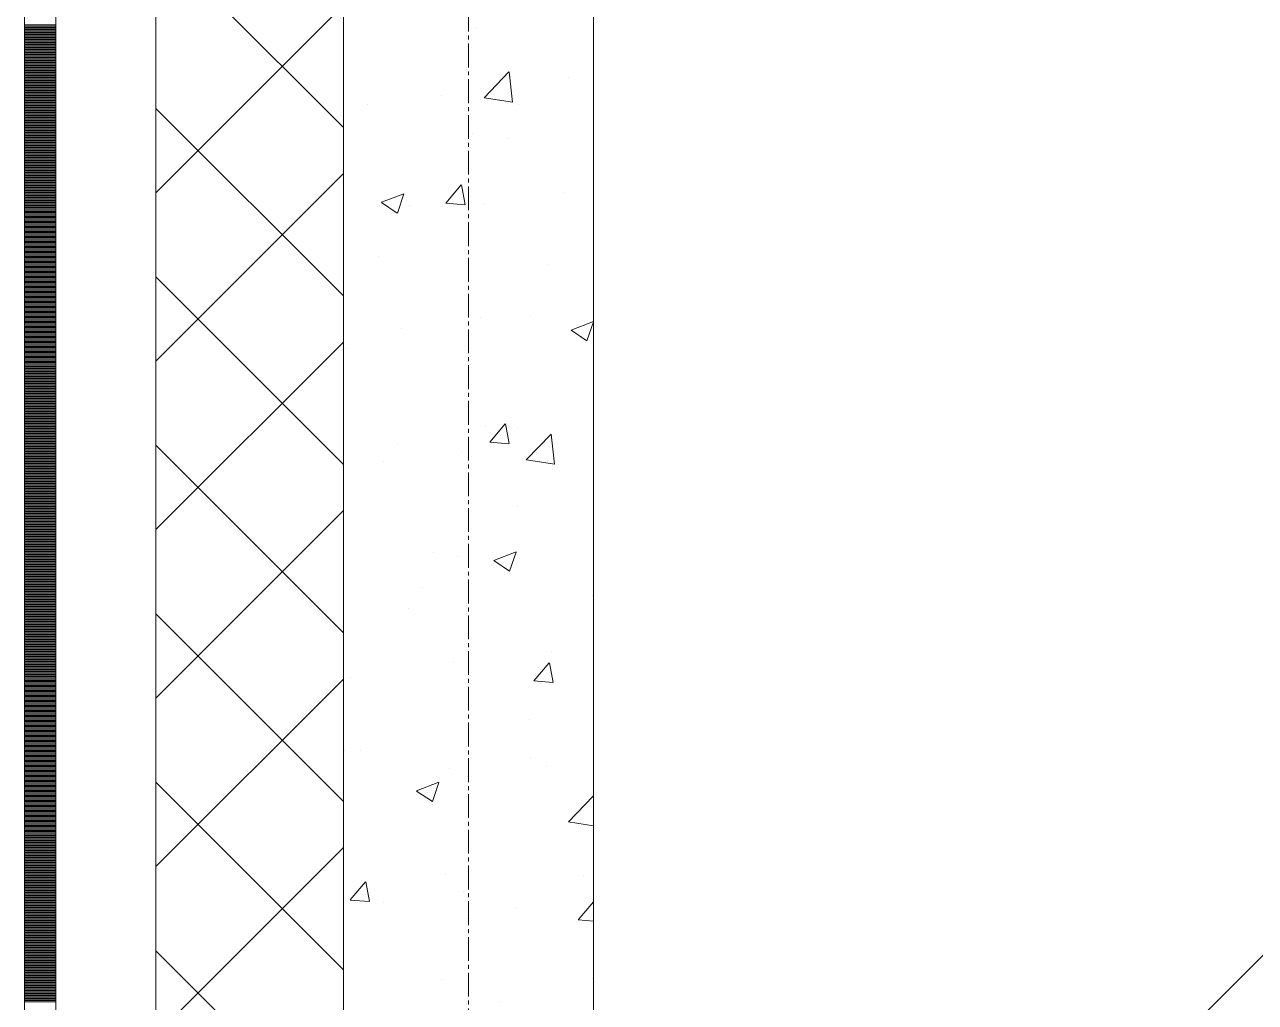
# Model space of a CAD drawing. Header units: millimetres. Extents: x 538266 to 1167394, y 114608 to 637157.
# Drawn here: x 828883 to 829867, y 165745 to 166527 of the extents above; entities that cross this region are included whole.
import ezdxf
from ezdxf.enums import TextEntityAlignment as Align

# ---------------------------------------------------------------- set-up
doc = ezdxf.new("R2010")
doc.units = ezdxf.units.MM
doc.linetypes.add('CENTER2', pattern=[28.575, 19.05, -3.175, 3.175, -3.175])
doc.linetypes.add('DASHED', pattern=[19.05, 12.7, -6.35])
doc.layers.get('Defpoints').update_dxf_attribs({"color": 140})
doc.layers.add('АР_Делит', color=120, linetype='Continuous', lineweight=0, plot=False)
for name, color, linetype, lineweight in [('АР_Стены ПЕНОблок', 52, 'Continuous', 20), ('АР_Тонкая', 254, 'Continuous', 5), ('АР_Утеплитель', 31, 'Continuous', 0), ('АР_Штриховка', 8, 'Continuous', 0)]:
    doc.layers.add(name, color=color, linetype=linetype, lineweight=lineweight)
doc.layers.add('РД_Оси_100', color=7, linetype='Continuous', lineweight=0, true_color=0x525252)
doc.layers.add('ФВ-5', color=7, linetype='Continuous')
doc.styles.add('style1', font='ARIALN.TTF')

# ---------------------------------------------------------------- blocks, each defined once
blk = doc.blocks.new('2_этаж')
at = {"layer": 'АР_Стены ПЕНОблок', "color": 18, "linetype": 'Continuous', "lineweight": 20, "true_color": 0x000000}
for p, q in [((672773.57, 213213.25), (672773.57, 137013.25)), ((672973.57, 137013.25), (672973.57, 213213.25))]:
    blk.add_line(p, q, dxfattribs=at)
at = {"layer": 'АР_Тонкая', "color": 18, "linetype": 'Continuous', "lineweight": 5, "true_color": 0x000000}
for p, q in [((672518.57, 213213.25), (672518.57, 137013.25)), ((672543.57, 213213.25), (672543.57, 137013.25)), ((672543.57, 137013.25), (672543.57, 213213.25)), ((672623.57, 137013.25), (672623.57, 213213.25))]:
    blk.add_line(p, q, dxfattribs=at)
at = {"layer": 'АР_Утеплитель', "color": 18, "linetype": 'Continuous', "lineweight": 0, "true_color": 0x000000}
for p, q in [((672623.57, 213213.25), (672623.57, 137013.25)), ((672773.57, 137013.25), (672773.57, 213213.25))]:
    blk.add_line(p, q, dxfattribs=at)
at = {"layer": 'АР_Штриховка', "color": 18, "linetype": 'Continuous', "lineweight": 0, "true_color": 0x000000}
for p, q in [((672773.57, 166445.02), (672623.57, 166595.02)), ((672623.57, 166392.88), (672773.57, 166542.88)), ((672518.57, 166527), (672543.57, 166527)), ((672518.57, 166526), (672543.57, 166526)), ((672518.57, 166525), (672543.57, 166525)), ((672518.57, 166524), (672543.57, 166524)), ((672518.57, 166523), (672543.57, 166523)), ((672518.57, 166522), (672543.57, 166522)), ((672518.57, 166521), (672543.57, 166521)), ((672880.06, 166524.52), (672880.06, 166524.52)), ((672518.57, 166520), (672543.57, 166520)), ((672518.57, 166519), (672543.57, 166519)), ((672518.57, 166518), (672543.57, 166518)), ((672518.57, 166517), (672543.57, 166517)), ((672518.57, 166516), (672543.57, 166516)), ((672518.57, 166515), (672543.57, 166515)), ((672518.57, 166514), (672543.57, 166514)), ((672518.57, 166513), (672543.57, 166513)), ((672518.57, 166512), (672543.57, 166512)), ((672518.57, 166511), (672543.57, 166511)), ((672518.57, 166510), (672543.57, 166510)), ((672518.57, 166509), (672543.57, 166509)), ((672518.57, 166508), (672543.57, 166508)), ((672518.57, 166507), (672543.57, 166507)), ((672518.57, 166506), (672543.57, 166506)), ((672518.57, 166505), (672543.57, 166505)), ((672518.57, 166504), (672543.57, 166504)), ((672518.57, 166503), (672543.57, 166503)), ((672518.57, 166502), (672543.57, 166502)), ((672518.57, 166501), (672543.57, 166501)), ((672518.57, 166500), (672543.57, 166500)), ((672518.57, 166499), (672543.57, 166499)), ((672518.57, 166498), (672543.57, 166498)), ((672518.57, 166497), (672543.57, 166497)), ((672518.57, 166496), (672543.57, 166496)), ((672518.57, 166495), (672543.57, 166495)), ((672518.57, 166494), (672543.57, 166494)), ((672518.57, 166493), (672543.57, 166493)), ((672518.57, 166492), (672543.57, 166492)), ((672518.57, 166491), (672543.57, 166491)), ((672518.57, 166490), (672543.57, 166490)), ((672518.57, 166489), (672543.57, 166489)), ((672518.57, 166488), (672543.57, 166488)), ((672518.57, 166487), (672543.57, 166487)), ((672518.57, 166486), (672543.57, 166486)), ((672518.57, 166485), (672543.57, 166485)), ((672518.57, 166484), (672543.57, 166484)), ((672518.57, 166483), (672543.57, 166483)), ((672518.57, 166482), (672543.57, 166482)), ((672518.57, 166481), (672543.57, 166481)), ((672886.1, 166468.81), (672905.89, 166489.43)), ((672908.75, 166465.31), (672905.94, 166489.43)), ((672953.44, 166484.85), (672953.44, 166484.85)), ((672518.57, 166480), (672543.57, 166480)), ((672518.57, 166479), (672543.57, 166479)), ((672518.57, 166478), (672543.57, 166478)), ((672518.57, 166477), (672543.57, 166477)), ((672518.57, 166476), (672543.57, 166476)), ((672518.57, 166475), (672543.57, 166475)), ((672518.57, 166474), (672543.57, 166474)), ((672518.57, 166473), (672543.57, 166473)), ((672518.57, 166472), (672543.57, 166472)), ((672518.57, 166471), (672543.57, 166471)), ((672518.57, 166470), (672543.57, 166470)), ((672518.57, 166469), (672543.57, 166469)), ((672518.57, 166468), (672543.57, 166468)), ((672518.57, 166467), (672543.57, 166467)), ((672518.57, 166466), (672543.57, 166466)), ((672518.57, 166465), (672543.57, 166465)), ((672518.57, 166464), (672543.57, 166464)), ((672518.57, 166463), (672543.57, 166463)), ((672518.57, 166462), (672543.57, 166462)), ((672793.02, 166463.73), (672793.02, 166463.73)), ((672851.92, 166470.68), (672851.92, 166470.68)), ((672886.15, 166468.72), (672908.74, 166465.21)), ((672913.25, 166463.65), (672913.25, 166463.65)), ((672518.57, 166461), (672543.57, 166461)), ((672518.57, 166460), (672543.57, 166460)), ((672518.57, 166459), (672543.57, 166459)), ((672518.57, 166458), (672543.57, 166458)), ((672518.57, 166457), (672543.57, 166457)), ((672518.57, 166456), (672543.57, 166456)), ((672518.57, 166455), (672543.57, 166455)), ((672518.57, 166454), (672543.57, 166454)), ((672518.57, 166453), (672543.57, 166453)), ((672518.57, 166452), (672543.57, 166452)), ((672773.57, 166310.31), (672623.57, 166460.31)), ((672518.57, 166451), (672543.57, 166451)), ((672518.57, 166450), (672543.57, 166450)), ((672518.57, 166449), (672543.57, 166449)), ((672518.57, 166448), (672543.57, 166448)), ((672518.57, 166447), (672543.57, 166447)), ((672518.57, 166446), (672543.57, 166446)), ((672518.57, 166445), (672543.57, 166445)), ((672518.57, 166444), (672543.57, 166444)), ((672518.57, 166443), (672543.57, 166443)), ((672518.57, 166442), (672543.57, 166442)), ((672518.57, 166441), (672543.57, 166441)), ((672518.57, 166440), (672543.57, 166440)), ((672518.57, 166439), (672543.57, 166439)), ((672518.57, 166438), (672543.57, 166438)), ((672518.57, 166437), (672543.57, 166437)), ((672518.57, 166436), (672543.57, 166436)), ((672518.57, 166435), (672543.57, 166435)), ((672518.57, 166434), (672543.57, 166434)), ((672518.57, 166433), (672543.57, 166433)), ((672518.57, 166432), (672543.57, 166432)), ((672876.97, 166439.97), (672876.97, 166439.97)), ((672905.48, 166436.56), (672905.48, 166436.56)), ((672518.57, 166431), (672543.57, 166431)), ((672518.57, 166430), (672543.57, 166430)), ((672518.57, 166429), (672543.57, 166429)), ((672518.57, 166428), (672543.57, 166428)), ((672518.57, 166427), (672543.57, 166427)), ((672518.57, 166426), (672543.57, 166426)), ((672518.57, 166425), (672543.57, 166425)), ((672518.57, 166424), (672543.57, 166424)), ((672518.57, 166423), (672543.57, 166423)), ((672518.57, 166422), (672543.57, 166422)), ((672518.57, 166421), (672543.57, 166421)), ((672518.57, 166420), (672543.57, 166420)), ((672518.57, 166419), (672543.57, 166419)), ((672518.57, 166418), (672543.57, 166418)), ((672518.57, 166417), (672543.57, 166417)), ((672518.57, 166416), (672543.57, 166416)), ((672518.57, 166415), (672543.57, 166415)), ((672518.57, 166414), (672543.57, 166414)), ((672518.57, 166413), (672543.57, 166413)), ((672518.57, 166412), (672543.57, 166412)), ((672518.57, 166411), (672543.57, 166411)), ((672518.57, 166410), (672543.57, 166410)), ((672518.57, 166409), (672543.57, 166409)), ((672518.57, 166408), (672543.57, 166408)), ((672518.57, 166407), (672543.57, 166407)), ((672518.57, 166406), (672543.57, 166406)), ((672518.57, 166405), (672543.57, 166405)), ((672518.57, 166404), (672543.57, 166404)), ((672518.57, 166403), (672543.57, 166403)), ((672623.57, 166258.18), (672773.57, 166408.18)), ((672518.57, 166402), (672543.57, 166402)), ((672518.57, 166401), (672543.57, 166401)), ((672518.57, 166400), (672543.57, 166400)), ((672518.57, 166399), (672543.57, 166399)), ((672518.57, 166398), (672543.57, 166398)), ((672518.57, 166397), (672543.57, 166397)), ((672518.57, 166396), (672543.57, 166396)), ((672518.57, 166395), (672543.57, 166395)), ((672518.57, 166394), (672543.57, 166394)), ((672518.57, 166393), (672543.57, 166393)), ((672855.41, 166384.6), (672867.65, 166399.19)), ((672870.78, 166383.3), (672867.85, 166399.23)), ((672950.2, 166393.04), (672950.2, 166393.04)), ((672518.57, 166392), (672543.57, 166392)), ((672518.57, 166391), (672543.57, 166391)), ((672518.57, 166390), (672543.57, 166390)), ((672518.57, 166389), (672543.57, 166389)), ((672518.57, 166388), (672543.57, 166388)), ((672518.57, 166387), (672543.57, 166387)), ((672518.57, 166386), (672543.57, 166386)), ((672518.57, 166385), (672543.57, 166385)), ((672518.57, 166384), (672543.57, 166384)), ((672518.57, 166383), (672543.57, 166383)), ((672803.99, 166385.15), (672816.62, 166376.63)), ((672804.05, 166385.29), (672821.83, 166392.12)), ((672816.63, 166376.63), (672821.78, 166391.98)), ((672825.99, 166382.46), (672825.99, 166382.46)), ((672855.41, 166384.6), (672870.59, 166383.27)), ((672886.62, 166384.66), (672886.62, 166384.66)), ((672518.57, 166382), (672543.57, 166382)), ((672518.57, 166381), (672543.57, 166381)), ((672518.57, 166380), (672543.57, 166380)), ((672518.57, 166379), (672543.57, 166379)), ((672518.57, 166378), (672543.57, 166378)), ((672518.57, 166377), (672543.57, 166377)), ((672518.57, 166376), (672543.57, 166376)), ((672518.57, 166375), (672543.57, 166375)), ((672518.57, 166374), (672543.57, 166374)), ((672518.57, 166373), (672543.57, 166373)), ((672518.57, 166372), (672543.57, 166372)), ((672518.57, 166371), (672543.57, 166371)), ((672518.57, 166370), (672543.57, 166370)), ((672518.57, 166369), (672543.57, 166369)), ((672518.57, 166368), (672543.57, 166368)), ((672518.57, 166367), (672543.57, 166367)), ((672518.57, 166366), (672543.57, 166366)), ((672518.57, 166365), (672543.57, 166365)), ((672518.57, 166364), (672543.57, 166364)), ((672518.57, 166363), (672543.57, 166363)), ((672518.57, 166362), (672543.57, 166362)), ((672518.57, 166361), (672543.57, 166361)), ((672518.57, 166360), (672543.57, 166360)), ((672518.57, 166359), (672543.57, 166359)), ((672518.57, 166358), (672543.57, 166358)), ((672518.57, 166357), (672543.57, 166357)), ((672518.57, 166356), (672543.57, 166356)), ((672518.57, 166355), (672543.57, 166355)), ((672518.57, 166354), (672543.57, 166354)), ((672518.57, 166353), (672543.57, 166353)), ((672873.88, 166355.41), (672873.88, 166355.41)), ((672518.57, 166352), (672543.57, 166352)), ((672518.57, 166351), (672543.57, 166351)), ((672518.57, 166350), (672543.57, 166350)), ((672518.57, 166349), (672543.57, 166349)), ((672518.57, 166348), (672543.57, 166348)), ((672518.57, 166347), (672543.57, 166347)), ((672518.57, 166346), (672543.57, 166346)), ((672518.57, 166345), (672543.57, 166345)), ((672518.57, 166344), (672543.57, 166344)), ((672518.57, 166343), (672543.57, 166343)), ((672518.57, 166342), (672543.57, 166342)), ((672518.57, 166341), (672543.57, 166341)), ((672518.57, 166340), (672543.57, 166340)), ((672518.57, 166339), (672543.57, 166339)), ((672518.57, 166338), (672543.57, 166338)), ((672518.57, 166337), (672543.57, 166337)), ((672518.57, 166336), (672543.57, 166336)), ((672518.57, 166335), (672543.57, 166335)), ((672518.57, 166334), (672543.57, 166334)), ((672801.39, 166341.57), (672801.39, 166341.57)), ((672936.98, 166335.84), (672936.98, 166335.84)), ((672518.57, 166333), (672543.57, 166333)), ((672518.57, 166332), (672543.57, 166332)), ((672518.57, 166331), (672543.57, 166331)), ((672518.57, 166330), (672543.57, 166330)), ((672518.57, 166329), (672543.57, 166329)), ((672518.57, 166328), (672543.57, 166328)), ((672518.57, 166327), (672543.57, 166327)), ((672518.57, 166326), (672543.57, 166326)), ((672518.57, 166325), (672543.57, 166325)), ((672518.57, 166324), (672543.57, 166324)), ((672773.57, 166175.61), (672623.57, 166325.61)), ((672518.57, 166323), (672543.57, 166323)), ((672518.57, 166322), (672543.57, 166322)), ((672518.57, 166321), (672543.57, 166321)), ((672518.57, 166320), (672543.57, 166320)), ((672518.57, 166319), (672543.57, 166319)), ((672518.57, 166318), (672543.57, 166318)), ((672518.57, 166317), (672543.57, 166317)), ((672518.57, 166316), (672543.57, 166316)), ((672518.57, 166315), (672543.57, 166315)), ((672518.57, 166314), (672543.57, 166314)), ((672518.57, 166313), (672543.57, 166313)), ((672518.57, 166312), (672543.57, 166312)), ((672518.57, 166311), (672543.57, 166311)), ((672518.57, 166310), (672543.57, 166310)), ((672518.57, 166309), (672543.57, 166309)), ((672518.57, 166308), (672543.57, 166308)), ((672518.57, 166307), (672543.57, 166307)), ((672518.57, 166306), (672543.57, 166306)), ((672518.57, 166305), (672543.57, 166305)), ((672518.57, 166304), (672543.57, 166304)), ((672518.57, 166303), (672543.57, 166303)), ((672518.57, 166302), (672543.57, 166302)), ((672518.57, 166301), (672543.57, 166301)), ((672518.57, 166300), (672543.57, 166300)), ((672518.57, 166299), (672543.57, 166299)), ((672518.57, 166298), (672543.57, 166298)), ((672518.57, 166297), (672543.57, 166297)), ((672518.57, 166296), (672543.57, 166296)), ((672518.57, 166295), (672543.57, 166295)), ((672518.57, 166294), (672543.57, 166294)), ((672518.57, 166293), (672543.57, 166293)), ((672518.57, 166292), (672543.57, 166292)), ((672518.57, 166291), (672543.57, 166291)), ((672518.57, 166290), (672543.57, 166290)), ((672518.57, 166289), (672543.57, 166289)), ((672518.57, 166288), (672543.57, 166288)), ((672518.57, 166287), (672543.57, 166287)), ((672518.57, 166286), (672543.57, 166286)), ((672518.57, 166285), (672543.57, 166285)), ((672518.57, 166284), (672543.57, 166284)), ((672819.8, 166284.48), (672819.8, 166284.48)), ((672883.38, 166292.86), (672883.38, 166292.86)), ((672922.99, 166293.57), (672922.99, 166293.57)), ((672955.66, 166283.03), (672973.45, 166289.85)), ((672968.25, 166274.36), (672973.4, 166289.71)), ((672518.57, 166283), (672543.57, 166283)), ((672518.57, 166282), (672543.57, 166282)), ((672518.57, 166281), (672543.57, 166281)), ((672518.57, 166280), (672543.57, 166280)), ((672518.57, 166279), (672543.57, 166279)), ((672518.57, 166278), (672543.57, 166278)), ((672518.57, 166277), (672543.57, 166277)), ((672518.57, 166276), (672543.57, 166276)), ((672518.57, 166275), (672543.57, 166275)), ((672955.6, 166282.89), (672968.24, 166274.37)), ((672518.57, 166274), (672543.57, 166274)), ((672518.57, 166273), (672543.57, 166273)), ((672518.57, 166272), (672543.57, 166272)), ((672518.57, 166271), (672543.57, 166271)), ((672518.57, 166270), (672543.57, 166270)), ((672518.57, 166269), (672543.57, 166269)), ((672518.57, 166268), (672543.57, 166268)), ((672518.57, 166267), (672543.57, 166267)), ((672518.57, 166266), (672543.57, 166266)), ((672518.57, 166265), (672543.57, 166265)), ((672623.57, 166123.47), (672773.57, 166273.47)), ((672774.86, 166268.14), (672774.86, 166268.14)), ((672870.79, 166270.86), (672870.79, 166270.86)), ((672518.57, 166264), (672543.57, 166264)), ((672518.57, 166263), (672543.57, 166263)), ((672518.57, 166262), (672543.57, 166262)), ((672518.57, 166261), (672543.57, 166261)), ((672518.57, 166260), (672543.57, 166260)), ((672518.57, 166259), (672543.57, 166259)), ((672518.57, 166258), (672543.57, 166258)), ((672518.57, 166257), (672543.57, 166257)), ((672518.57, 166256), (672543.57, 166256)), ((672518.57, 166255), (672543.57, 166255)), ((672518.57, 166254), (672543.57, 166254)), ((672518.57, 166253), (672543.57, 166253)), ((672518.57, 166252), (672543.57, 166252)), ((672518.57, 166251), (672543.57, 166251)), ((672518.57, 166250), (672543.57, 166250)), ((672518.57, 166249), (672543.57, 166249)), ((672518.57, 166248), (672543.57, 166248)), ((672518.57, 166247), (672543.57, 166247)), ((672518.57, 166246), (672543.57, 166246)), ((672518.57, 166245), (672543.57, 166245)), ((672518.57, 166244), (672543.57, 166244)), ((672518.57, 166243), (672543.57, 166243)), ((672518.57, 166242), (672543.57, 166242)), ((672518.57, 166241), (672543.57, 166241)), ((672518.57, 166240), (672543.57, 166240)), ((672518.57, 166239), (672543.57, 166239)), ((672518.57, 166238), (672543.57, 166238)), ((672518.57, 166237), (672543.57, 166237)), ((672518.57, 166236), (672543.57, 166236)), ((672518.57, 166235), (672543.57, 166235)), ((672518.57, 166234), (672543.57, 166234)), ((672518.57, 166233), (672543.57, 166233)), ((672518.57, 166232), (672543.57, 166232)), ((672518.57, 166231), (672543.57, 166231)), ((672518.57, 166230), (672543.57, 166230)), ((672518.57, 166229), (672543.57, 166229)), ((672518.57, 166228), (672543.57, 166228)), ((672518.57, 166227), (672543.57, 166227)), ((672518.57, 166226), (672543.57, 166226)), ((672518.57, 166225), (672543.57, 166225)), ((672518.57, 166224), (672543.57, 166224)), ((672518.57, 166223), (672543.57, 166223)), ((672518.57, 166222), (672543.57, 166222)), ((672518.57, 166221), (672543.57, 166221)), ((672518.57, 166220), (672543.57, 166220)), ((672518.57, 166219), (672543.57, 166219)), ((672518.57, 166218), (672543.57, 166218)), ((672518.57, 166217), (672543.57, 166217)), ((672518.57, 166216), (672543.57, 166216)), ((672518.57, 166215), (672543.57, 166215)), ((672518.57, 166214), (672543.57, 166214)), ((672518.57, 166213), (672543.57, 166213)), ((672518.57, 166212), (672543.57, 166212)), ((672518.57, 166211), (672543.57, 166211)), ((672518.57, 166210), (672543.57, 166210)), ((672518.57, 166209), (672543.57, 166209)), ((672518.57, 166208), (672543.57, 166208)), ((672518.57, 166207), (672543.57, 166207)), ((672518.57, 166206), (672543.57, 166206)), ((672887.52, 166206.05), (672887.52, 166206.05)), ((672890.65, 166193.54), (672902.89, 166208.14)), ((672906.03, 166192.25), (672903.09, 166208.17)), ((672912.76, 166205.34), (672912.76, 166205.34)), ((672518.57, 166205), (672543.57, 166205)), ((672518.57, 166204), (672543.57, 166204)), ((672518.57, 166203), (672543.57, 166203)), ((672518.57, 166202), (672543.57, 166202)), ((672518.57, 166201), (672543.57, 166201)), ((672518.57, 166200), (672543.57, 166200)), ((672518.57, 166199), (672543.57, 166199)), ((672518.57, 166198), (672543.57, 166198)), ((672518.57, 166197), (672543.57, 166197)), ((672518.57, 166196), (672543.57, 166196)), ((672919.78, 166179.34), (672939.56, 166199.96)), ((672942.42, 166175.84), (672939.62, 166199.96)), ((672518.57, 166195), (672543.57, 166195)), ((672518.57, 166194), (672543.57, 166194)), ((672518.57, 166193), (672543.57, 166193)), ((672518.57, 166192), (672543.57, 166192)), ((672518.57, 166191), (672543.57, 166191)), ((672518.57, 166190), (672543.57, 166190)), ((672518.57, 166189), (672543.57, 166189)), ((672518.57, 166188), (672543.57, 166188)), ((672518.57, 166187), (672543.57, 166187)), ((672518.57, 166186), (672543.57, 166186)), ((672773.57, 166040.91), (672623.57, 166190.91)), ((672816.56, 166192.67), (672816.56, 166192.67)), ((672867.71, 166186.3), (672867.71, 166186.3)), ((672890.65, 166193.54), (672905.83, 166192.21)), ((672518.57, 166185), (672543.57, 166185)), ((672518.57, 166184), (672543.57, 166184)), ((672518.57, 166183), (672543.57, 166183)), ((672518.57, 166182), (672543.57, 166182)), ((672518.57, 166181), (672543.57, 166181)), ((672518.57, 166180), (672543.57, 166180)), ((672518.57, 166179), (672543.57, 166179)), ((672518.57, 166178), (672543.57, 166178)), ((672518.57, 166177), (672543.57, 166177)), ((672518.57, 166176), (672543.57, 166176)), ((672805.48, 166177.66), (672805.48, 166177.66)), ((672919.82, 166179.25), (672942.41, 166175.75)), ((672518.57, 166175), (672543.57, 166175)), ((672518.57, 166174), (672543.57, 166174)), ((672518.57, 166173), (672543.57, 166173)), ((672518.57, 166172), (672543.57, 166172)), ((672518.57, 166171), (672543.57, 166171)), ((672518.57, 166170), (672543.57, 166170)), ((672518.57, 166169), (672543.57, 166169)), ((672518.57, 166168), (672543.57, 166168)), ((672518.57, 166167), (672543.57, 166167)), ((672518.57, 166166), (672543.57, 166166)), ((672941.07, 166171.93), (672941.07, 166171.93)), ((672518.57, 166165), (672543.57, 166165)), ((672518.57, 166164), (672543.57, 166164)), ((672518.57, 166163), (672543.57, 166163)), ((672518.57, 166162), (672543.57, 166162)), ((672518.57, 166161), (672543.57, 166161)), ((672518.57, 166160), (672543.57, 166160)), ((672518.57, 166159), (672543.57, 166159)), ((672518.57, 166158), (672543.57, 166158)), ((672518.57, 166157), (672543.57, 166157)), ((672518.57, 166156), (672543.57, 166156)), ((672518.57, 166155), (672543.57, 166155)), ((672518.57, 166154), (672543.57, 166154)), ((672518.57, 166153), (672543.57, 166153)), ((672518.57, 166152), (672543.57, 166152)), ((672518.57, 166151), (672543.57, 166151)), ((672518.57, 166150), (672543.57, 166150)), ((672518.57, 166149), (672543.57, 166149)), ((672518.57, 166148), (672543.57, 166148)), ((672518.57, 166147), (672543.57, 166147)), ((672518.57, 166146), (672543.57, 166146)), ((672518.57, 166145), (672543.57, 166145)), ((672518.57, 166144), (672543.57, 166144)), ((672518.57, 166143), (672543.57, 166143)), ((672518.57, 166142), (672543.57, 166142)), ((672518.57, 166141), (672543.57, 166141)), ((672518.57, 166140), (672543.57, 166140)), ((672518.57, 166139), (672543.57, 166139)), ((672518.57, 166138), (672543.57, 166138)), ((672518.57, 166137), (672543.57, 166137)), ((672623.57, 165988.77), (672773.57, 166138.77)), ((672912.5, 166142.01), (672912.5, 166142.01)), ((672518.57, 166136), (672543.57, 166136)), ((672518.57, 166135), (672543.57, 166135)), ((672518.57, 166134), (672543.57, 166134)), ((672518.57, 166133), (672543.57, 166133)), ((672518.57, 166132), (672543.57, 166132)), ((672518.57, 166131), (672543.57, 166131)), ((672518.57, 166130), (672543.57, 166130)), ((672518.57, 166129), (672543.57, 166129)), ((672518.57, 166128), (672543.57, 166128)), ((672518.57, 166127), (672543.57, 166127)), ((672518.57, 166126), (672543.57, 166126)), ((672518.57, 166125), (672543.57, 166125)), ((672518.57, 166124), (672543.57, 166124)), ((672518.57, 166123), (672543.57, 166123)), ((672518.57, 166122), (672543.57, 166122)), ((672518.57, 166121), (672543.57, 166121)), ((672518.57, 166120), (672543.57, 166120)), ((672518.57, 166119), (672543.57, 166119)), ((672518.57, 166118), (672543.57, 166118)), ((672518.57, 166117), (672543.57, 166117)), ((672518.57, 166116), (672543.57, 166116)), ((672518.57, 166115), (672543.57, 166115)), ((672518.57, 166114), (672543.57, 166114)), ((672518.57, 166113), (672543.57, 166113)), ((672518.57, 166112), (672543.57, 166112)), ((672518.57, 166111), (672543.57, 166111)), ((672518.57, 166110), (672543.57, 166110)), ((672518.57, 166109), (672543.57, 166109)), ((672518.57, 166108), (672543.57, 166108)), ((672518.57, 166107), (672543.57, 166107)), ((672518.57, 166106), (672543.57, 166106)), ((672518.57, 166105), (672543.57, 166105)), ((672518.57, 166104), (672543.57, 166104)), ((672518.57, 166103), (672543.57, 166103)), ((672518.57, 166102), (672543.57, 166102)), ((672518.57, 166101), (672543.57, 166101)), ((672518.57, 166100), (672543.57, 166100)), ((672518.57, 166099), (672543.57, 166099)), ((672518.57, 166098), (672543.57, 166098)), ((672518.57, 166097), (672543.57, 166097)), ((672845.94, 166105.16), (672845.94, 166105.16)), ((672864.62, 166101.75), (672864.62, 166101.75)), ((672893.8, 166098.7), (672906.43, 166090.18)), ((672893.86, 166098.84), (672911.65, 166105.66)), ((672906.45, 166090.17), (672911.6, 166105.52)), ((672518.57, 166096), (672543.57, 166096)), ((672518.57, 166095), (672543.57, 166095)), ((672518.57, 166094), (672543.57, 166094)), ((672518.57, 166093), (672543.57, 166093)), ((672518.57, 166092), (672543.57, 166092)), ((672518.57, 166091), (672543.57, 166091)), ((672518.57, 166090), (672543.57, 166090)), ((672518.57, 166089), (672543.57, 166089)), ((672518.57, 166088), (672543.57, 166088)), ((672518.57, 166087), (672543.57, 166087)), ((672518.57, 166086), (672543.57, 166086)), ((672518.57, 166085), (672543.57, 166085)), ((672518.57, 166084), (672543.57, 166084)), ((672518.57, 166083), (672543.57, 166083)), ((672518.57, 166082), (672543.57, 166082)), ((672518.57, 166081), (672543.57, 166081)), ((672518.57, 166080), (672543.57, 166080)), ((672518.57, 166079), (672543.57, 166079)), ((672518.57, 166078), (672543.57, 166078)), ((672973.37, 166086.24), (672973.37, 166086.24)), ((672518.57, 166077), (672543.57, 166077)), ((672518.57, 166076), (672543.57, 166076)), ((672518.57, 166075), (672543.57, 166075)), ((672518.57, 166074), (672543.57, 166074)), ((672518.57, 166073), (672543.57, 166073)), ((672518.57, 166072), (672543.57, 166072)), ((672518.57, 166071), (672543.57, 166071)), ((672518.57, 166070), (672543.57, 166070)), ((672518.57, 166069), (672543.57, 166069)), ((672518.57, 166068), (672543.57, 166068)), ((672836.98, 166076.94), (672836.98, 166076.94)), ((672972.57, 166071.21), (672972.57, 166071.21)), ((672518.57, 166067), (672543.57, 166067)), ((672518.57, 166066), (672543.57, 166066)), ((672518.57, 166065), (672543.57, 166065)), ((672518.57, 166064), (672543.57, 166064)), ((672518.57, 166063), (672543.57, 166063)), ((672518.57, 166062), (672543.57, 166062)), ((672518.57, 166061), (672543.57, 166061)), ((672518.57, 166060), (672543.57, 166060)), ((672518.57, 166059), (672543.57, 166059)), ((672518.57, 166058), (672543.57, 166058)), ((672825.24, 166060.82), (672825.24, 166060.82)), ((672518.57, 166057), (672543.57, 166057)), ((672518.57, 166056), (672543.57, 166056)), ((672518.57, 166055), (672543.57, 166055)), ((672518.57, 166054), (672543.57, 166054)), ((672518.57, 166053), (672543.57, 166053)), ((672518.57, 166052), (672543.57, 166052)), ((672518.57, 166051), (672543.57, 166051)), ((672518.57, 166050), (672543.57, 166050)), ((672518.57, 166049), (672543.57, 166049)), ((672518.57, 166048), (672543.57, 166048)), ((672773.57, 165906.2), (672623.57, 166056.2)), ((672518.57, 166047), (672543.57, 166047)), ((672518.57, 166046), (672543.57, 166046)), ((672518.57, 166045), (672543.57, 166045)), ((672518.57, 166044), (672543.57, 166044)), ((672518.57, 166043), (672543.57, 166043)), ((672518.57, 166042), (672543.57, 166042)), ((672518.57, 166041), (672543.57, 166041)), ((672518.57, 166040), (672543.57, 166040)), ((672518.57, 166039), (672543.57, 166039)), ((672518.57, 166038), (672543.57, 166038)), ((672518.57, 166037), (672543.57, 166037)), ((672518.57, 166036), (672543.57, 166036)), ((672518.57, 166035), (672543.57, 166035)), ((672518.57, 166034), (672543.57, 166034)), ((672518.57, 166033), (672543.57, 166033)), ((672518.57, 166032), (672543.57, 166032)), ((672518.57, 166031), (672543.57, 166031)), ((672518.57, 166030), (672543.57, 166030)), ((672518.57, 166029), (672543.57, 166029)), ((672518.57, 166028), (672543.57, 166028)), ((672518.57, 166027), (672543.57, 166027)), ((672518.57, 166026), (672543.57, 166026)), ((672518.57, 166025), (672543.57, 166025)), ((672518.57, 166024), (672543.57, 166024)), ((672518.57, 166023), (672543.57, 166023)), ((672518.57, 166022), (672543.57, 166022)), ((672518.57, 166021), (672543.57, 166021)), ((672518.57, 166020), (672543.57, 166020)), ((672518.57, 166019), (672543.57, 166019)), ((672939.53, 166026.1), (672939.53, 166026.1)), ((672518.57, 166018), (672543.57, 166018)), ((672518.57, 166017), (672543.57, 166017)), ((672518.57, 166016), (672543.57, 166016)), ((672518.57, 166015), (672543.57, 166015)), ((672518.57, 166014), (672543.57, 166014)), ((672518.57, 166013), (672543.57, 166013)), ((672518.57, 166012), (672543.57, 166012)), ((672518.57, 166011), (672543.57, 166011)), ((672518.57, 166010), (672543.57, 166010)), ((672518.57, 166009), (672543.57, 166009)), ((672861.53, 166017.19), (672861.53, 166017.19)), ((672925.89, 166002.49), (672938.14, 166017.08)), ((672941.27, 166001.19), (672938.33, 166017.11)), ((672518.57, 166008), (672543.57, 166008)), ((672518.57, 166007), (672543.57, 166007)), ((672518.57, 166006), (672543.57, 166006)), ((672518.57, 166005), (672543.57, 166005)), ((672518.57, 166004), (672543.57, 166004)), ((672518.57, 166003), (672543.57, 166003)), ((672518.57, 166002), (672543.57, 166002)), ((672518.57, 166001), (672543.57, 166001)), ((672518.57, 166000), (672543.57, 166000)), ((672518.57, 165999), (672543.57, 165999)), ((672623.57, 165854.06), (672773.57, 166004.06)), ((672779.12, 166004.98), (672779.12, 166004.98)), ((672925.89, 166002.48), (672941.07, 166001.15)), ((672518.57, 165998), (672543.57, 165998)), ((672518.57, 165997), (672543.57, 165997)), ((672518.57, 165996), (672543.57, 165996)), ((672518.57, 165995), (672543.57, 165995)), ((672518.57, 165994), (672543.57, 165994)), ((672518.57, 165993), (672543.57, 165993)), ((672518.57, 165992), (672543.57, 165992)), ((672518.57, 165991), (672543.57, 165991)), ((672518.57, 165990), (672543.57, 165990)), ((672518.57, 165989), (672543.57, 165989)), ((672518.57, 165988), (672543.57, 165988)), ((672518.57, 165987), (672543.57, 165987)), ((672518.57, 165986), (672543.57, 165986)), ((672518.57, 165985), (672543.57, 165985)), ((672518.57, 165984), (672543.57, 165984)), ((672518.57, 165983), (672543.57, 165983)), ((672518.57, 165982), (672543.57, 165982)), ((672518.57, 165981), (672543.57, 165981)), ((672518.57, 165980), (672543.57, 165980)), ((672518.57, 165979), (672543.57, 165979)), ((672518.57, 165978), (672543.57, 165978)), ((672518.57, 165977), (672543.57, 165977)), ((672518.57, 165976), (672543.57, 165976)), ((672518.57, 165975), (672543.57, 165975)), ((672518.57, 165974), (672543.57, 165974)), ((672518.57, 165973), (672543.57, 165973)), ((672518.57, 165972), (672543.57, 165972)), ((672518.57, 165971), (672543.57, 165971)), ((672518.57, 165970), (672543.57, 165970)), ((672518.57, 165969), (672543.57, 165969)), ((672922.24, 165971.93), (672922.24, 165971.93)), ((672518.57, 165968), (672543.57, 165968)), ((672518.57, 165967), (672543.57, 165967)), ((672518.57, 165966), (672543.57, 165966)), ((672518.57, 165965), (672543.57, 165965)), ((672518.57, 165964), (672543.57, 165964)), ((672518.57, 165963), (672543.57, 165963)), ((672518.57, 165962), (672543.57, 165962)), ((672518.57, 165961), (672543.57, 165961)), ((672518.57, 165960), (672543.57, 165960)), ((672518.57, 165959), (672543.57, 165959)), ((672518.57, 165958), (672543.57, 165958)), ((672518.57, 165957), (672543.57, 165957)), ((672518.57, 165956), (672543.57, 165956)), ((672518.57, 165955), (672543.57, 165955)), ((672518.57, 165954), (672543.57, 165954)), ((672518.57, 165953), (672543.57, 165953)), ((672518.57, 165952), (672543.57, 165952)), ((672518.57, 165951), (672543.57, 165951)), ((672518.57, 165950), (672543.57, 165950)), ((672518.57, 165949), (672543.57, 165949)), ((672518.57, 165948), (672543.57, 165948)), ((672518.57, 165947), (672543.57, 165947)), ((672518.57, 165946), (672543.57, 165946)), ((672518.57, 165945), (672543.57, 165945)), ((672518.57, 165944), (672543.57, 165944)), ((672518.57, 165943), (672543.57, 165943)), ((672518.57, 165942), (672543.57, 165942)), ((672518.57, 165941), (672543.57, 165941)), ((672518.57, 165940), (672543.57, 165940)), ((672774.11, 165946.5), (672774.11, 165946.5)), ((672787.52, 165947.14), (672787.52, 165947.14)), ((672923.11, 165941.41), (672923.11, 165941.41)), ((672518.57, 165939), (672543.57, 165939)), ((672518.57, 165938), (672543.57, 165938)), ((672518.57, 165937), (672543.57, 165937)), ((672518.57, 165936), (672543.57, 165936)), ((672518.57, 165935), (672543.57, 165935)), ((672518.57, 165934), (672543.57, 165934)), ((672518.57, 165933), (672543.57, 165933)), ((672518.57, 165932), (672543.57, 165932)), ((672518.57, 165931), (672543.57, 165931)), ((672518.57, 165930), (672543.57, 165930)), ((672858.44, 165932.64), (672858.44, 165932.64)), ((672936.3, 165934.29), (672936.3, 165934.29)), ((672518.57, 165929), (672543.57, 165929)), ((672518.57, 165928), (672543.57, 165928)), ((672518.57, 165927), (672543.57, 165927)), ((672518.57, 165926), (672543.57, 165926)), ((672518.57, 165925), (672543.57, 165925)), ((672518.57, 165924), (672543.57, 165924)), ((672518.57, 165923), (672543.57, 165923)), ((672518.57, 165922), (672543.57, 165922)), ((672518.57, 165921), (672543.57, 165921)), ((672518.57, 165920), (672543.57, 165920)), ((672773.57, 165771.5), (672623.57, 165921.5)), ((672832.06, 165914.65), (672849.84, 165921.48)), ((672844.64, 165905.99), (672849.79, 165921.33)), ((672872.72, 165925.92), (672872.72, 165925.92)), ((672518.57, 165919), (672543.57, 165919)), ((672518.57, 165918), (672543.57, 165918)), ((672518.57, 165917), (672543.57, 165917)), ((672518.57, 165916), (672543.57, 165916)), ((672518.57, 165915), (672543.57, 165915)), ((672518.57, 165914), (672543.57, 165914)), ((672518.57, 165913), (672543.57, 165913)), ((672518.57, 165912), (672543.57, 165912)), ((672518.57, 165911), (672543.57, 165911)), ((672518.57, 165910), (672543.57, 165910)), ((672832, 165914.51), (672844.63, 165905.99)), ((672841.08, 165913.03), (672841.08, 165913.03)), ((672953.45, 165889.87), (672973.24, 165910.49)), ((672973.57, 165908.12), (672973.29, 165910.5)), ((672518.57, 165909), (672543.57, 165909)), ((672518.57, 165908), (672543.57, 165908)), ((672518.57, 165907), (672543.57, 165907)), ((672518.57, 165906), (672543.57, 165906)), ((672518.57, 165905), (672543.57, 165905)), ((672518.57, 165904), (672543.57, 165904)), ((672518.57, 165903), (672543.57, 165903)), ((672518.57, 165902), (672543.57, 165902)), ((672518.57, 165901), (672543.57, 165901)), ((672518.57, 165900), (672543.57, 165900)), ((672518.57, 165899), (672543.57, 165899)), ((672518.57, 165898), (672543.57, 165898)), ((672518.57, 165897), (672543.57, 165897)), ((672518.57, 165896), (672543.57, 165896)), ((672518.57, 165895), (672543.57, 165895)), ((672518.57, 165894), (672543.57, 165894)), ((672518.57, 165893), (672543.57, 165893)), ((672518.57, 165892), (672543.57, 165892)), ((672518.57, 165891), (672543.57, 165891)), ((672518.57, 165890), (672543.57, 165890)), ((672518.57, 165889), (672543.57, 165889)), ((672518.57, 165888), (672543.57, 165888)), ((672518.57, 165887), (672543.57, 165887)), ((672518.57, 165886), (672543.57, 165886)), ((672518.57, 165885), (672543.57, 165885)), ((672518.57, 165884), (672543.57, 165884)), ((672518.57, 165883), (672543.57, 165883)), ((672518.57, 165882), (672543.57, 165882)), ((672518.57, 165881), (672543.57, 165881)), ((672953.49, 165889.78), (672973.57, 165886.67)), ((672518.57, 165880), (672543.57, 165880)), ((672518.57, 165879), (672543.57, 165879)), ((672518.57, 165878), (672543.57, 165878)), ((672518.57, 165877), (672543.57, 165877)), ((672518.57, 165876), (672543.57, 165876)), ((672518.57, 165875), (672543.57, 165875)), ((672518.57, 165874), (672543.57, 165874)), ((672518.57, 165873), (672543.57, 165873)), ((672518.57, 165872), (672543.57, 165872)), ((672518.57, 165871), (672543.57, 165871)), ((672518.57, 165870), (672543.57, 165870)), ((672518.57, 165869), (672543.57, 165869)), ((672518.57, 165868), (672543.57, 165868)), ((672518.57, 165867), (672543.57, 165867)), ((672518.57, 165866), (672543.57, 165866)), ((672518.57, 165865), (672543.57, 165865)), ((672518.57, 165864), (672543.57, 165864)), ((672518.57, 165863), (672543.57, 165863)), ((672518.57, 165862), (672543.57, 165862)), ((672518.57, 165861), (672543.57, 165861)), ((672623.57, 165719.36), (672773.57, 165869.36)), ((672518.57, 165860), (672543.57, 165860)), ((672518.57, 165859), (672543.57, 165859)), ((672518.57, 165858), (672543.57, 165858)), ((672518.57, 165857), (672543.57, 165857)), ((672518.57, 165856), (672543.57, 165856)), ((672518.57, 165855), (672543.57, 165855)), ((672518.57, 165854), (672543.57, 165854)), ((672518.57, 165853), (672543.57, 165853)), ((672518.57, 165852), (672543.57, 165852)), ((672518.57, 165851), (672543.57, 165851)), ((672518.57, 165850), (672543.57, 165850)), ((672518.57, 165849), (672543.57, 165849)), ((672518.57, 165848), (672543.57, 165848)), ((672518.57, 165847), (672543.57, 165847)), ((672518.57, 165846), (672543.57, 165846)), ((672518.57, 165845), (672543.57, 165845)), ((672518.57, 165844), (672543.57, 165844)), ((672518.57, 165843), (672543.57, 165843)), ((672518.57, 165842), (672543.57, 165842)), ((672778.95, 165827.37), (672791.2, 165841.96)), ((672794.33, 165826.07), (672791.39, 165841.99)), ((672855.35, 165848.08), (672855.35, 165848.08)), ((672965.68, 165846.77), (672965.68, 165846.77)), ((672518.57, 165841), (672543.57, 165841)), ((672518.57, 165840), (672543.57, 165840)), ((672518.57, 165839), (672543.57, 165839)), ((672518.57, 165838), (672543.57, 165838)), ((672518.57, 165837), (672543.57, 165837)), ((672518.57, 165836), (672543.57, 165836)), ((672518.57, 165835), (672543.57, 165835)), ((672518.57, 165834), (672543.57, 165834)), ((672518.57, 165833), (672543.57, 165833)), ((672518.57, 165832), (672543.57, 165832)), ((672869.48, 165834.11), (672869.48, 165834.11)), ((672518.57, 165831), (672543.57, 165831)), ((672518.57, 165830), (672543.57, 165830)), ((672518.57, 165829), (672543.57, 165829)), ((672518.57, 165828), (672543.57, 165828)), ((672518.57, 165827), (672543.57, 165827)), ((672518.57, 165826), (672543.57, 165826)), ((672518.57, 165825), (672543.57, 165825)), ((672518.57, 165824), (672543.57, 165824)), ((672518.57, 165823), (672543.57, 165823)), ((672518.57, 165822), (672543.57, 165822)), ((672778.95, 165827.36), (672794.13, 165826.04)), ((672805.9, 165825.74), (672805.9, 165825.74)), ((672961.14, 165811.43), (672973.38, 165826.02)), ((672518.57, 165821), (672543.57, 165821)), ((672518.57, 165820), (672543.57, 165820)), ((672518.57, 165819), (672543.57, 165819)), ((672518.57, 165818), (672543.57, 165818)), ((672518.57, 165817), (672543.57, 165817)), ((672518.57, 165816), (672543.57, 165816)), ((672518.57, 165815), (672543.57, 165815)), ((672518.57, 165814), (672543.57, 165814)), ((672518.57, 165813), (672543.57, 165813)), ((672518.57, 165812), (672543.57, 165812)), ((672872.58, 165812.3), (672872.58, 165812.3)), ((672911.76, 165820.38), (672911.76, 165820.38)), ((672518.57, 165811), (672543.57, 165811)), ((672518.57, 165810), (672543.57, 165810)), ((672518.57, 165809), (672543.57, 165809)), ((672518.57, 165808), (672543.57, 165808)), ((672518.57, 165807), (672543.57, 165807)), ((672518.57, 165806), (672543.57, 165806)), ((672518.57, 165805), (672543.57, 165805)), ((672518.57, 165804), (672543.57, 165804)), ((672518.57, 165803), (672543.57, 165803)), ((672518.57, 165802), (672543.57, 165802)), ((672961.14, 165811.43), (672973.57, 165810.34)), ((672518.57, 165801), (672543.57, 165801)), ((672518.57, 165800), (672543.57, 165800)), ((672518.57, 165799), (672543.57, 165799)), ((672518.57, 165798), (672543.57, 165798)), ((672518.57, 165797), (672543.57, 165797)), ((672518.57, 165796), (672543.57, 165796)), ((672518.57, 165795), (672543.57, 165795)), ((672518.57, 165794), (672543.57, 165794)), ((672518.57, 165793), (672543.57, 165793)), ((672518.57, 165792), (672543.57, 165792)), ((672518.57, 165791), (672543.57, 165791)), ((672518.57, 165790), (672543.57, 165790)), ((672518.57, 165789), (672543.57, 165789)), ((672518.57, 165788), (672543.57, 165788)), ((672518.57, 165787), (672543.57, 165787)), ((672518.57, 165786), (672543.57, 165786)), ((672518.57, 165785), (672543.57, 165785)), ((672518.57, 165784), (672543.57, 165784)), ((672518.57, 165783), (672543.57, 165783)), ((672518.57, 165782), (672543.57, 165782)), ((672773.57, 165636.79), (672623.57, 165786.79)), ((672518.57, 165781), (672543.57, 165781)), ((672518.57, 165780), (672543.57, 165780)), ((672518.57, 165779), (672543.57, 165779)), ((672518.57, 165778), (672543.57, 165778)), ((672518.57, 165777), (672543.57, 165777)), ((672518.57, 165776), (672543.57, 165776)), ((672518.57, 165775), (672543.57, 165775)), ((672518.57, 165774), (672543.57, 165774)), ((672518.57, 165773), (672543.57, 165773)), ((672518.57, 165772), (672543.57, 165772)), ((672518.57, 165771), (672543.57, 165771)), ((672518.57, 165770), (672543.57, 165770)), ((672518.57, 165769), (672543.57, 165769)), ((672518.57, 165768), (672543.57, 165768)), ((672518.57, 165767), (672543.57, 165767)), ((672518.57, 165766), (672543.57, 165766)), ((672518.57, 165765), (672543.57, 165765)), ((672518.57, 165764), (672543.57, 165764)), ((672518.57, 165763), (672543.57, 165763)), ((672852.26, 165763.53), (672852.26, 165763.53)), ((672972.62, 165764.61), (672972.62, 165764.61)), ((672518.57, 165762), (672543.57, 165762)), ((672518.57, 165761), (672543.57, 165761)), ((672518.57, 165760), (672543.57, 165760)), ((672518.57, 165759), (672543.57, 165759)), ((672518.57, 165758), (672543.57, 165758)), ((672518.57, 165757), (672543.57, 165757)), ((672518.57, 165756), (672543.57, 165756)), ((672518.57, 165755), (672543.57, 165755)), ((672518.57, 165754), (672543.57, 165754)), ((672518.57, 165753), (672543.57, 165753)), ((672518.57, 165752), (672543.57, 165752)), ((672518.57, 165751), (672543.57, 165751)), ((672518.57, 165750), (672543.57, 165750)), ((672518.57, 165749), (672543.57, 165749)), ((672518.57, 165748), (672543.57, 165748)), ((672518.57, 165747), (672543.57, 165747)), ((672518.57, 165746), (672543.57, 165746)), ((672898.86, 165746.59), (672898.86, 165746.59))]:
    blk.add_line(p, q, dxfattribs=at)
at = {"layer": 'Defpoints', "color": 18, "true_color": 0x000000, "style": 'style1'}
for p in [(677970.57, 219836.39), (678101.19, 211681.39)]:
    blk.add_attdef('АР-ПОМЕЩЕНИЕ:НАИМЕНОВАНИЕ', text='', height=100, dxfattribs=at).set_placement(p, align=Align.MIDDLE)
blk = doc.blocks.new('СОШ_2200_АР_ОСИ_М100_28.05.24')
at = {"layer": 'АР_Делит', "color": 251, "linetype": 'DASHED', "true_color": 0x636466}
blk.add_lwpolyline([(114955, 135155), (114955, -355), (93595.036, -355), (93595.036, 13855), (94145, 13855), (94145, 68320), (66055, 68320), (66055, 13857.73), (83455, 13857.73), (83455, -355), (45245, -355), (45245, 13145), (44695, 13145), (44695, 26755), (45245, 26755), (45245, 68320), (20455, 68320), (20455, 26755), (27955, 26755), (27955, 13145), (-355, 13145), (-355, 100855)], dxfattribs=at)
at = {"layer": 'РД_Оси_100', "color": 251, "linetype": 'CENTER2', "true_color": 0x636466}
blk.add_line((0, -6155), (0, 139938.679), dxfattribs=at)

msp = doc.modelspace()

# ---------------------------------------------------------------- hatches: boundary and pattern name
at = {"layer": 'ФВ-5'}
h = msp.add_hatch(dxfattribs=at)
h.set_pattern_fill('ANSI31', color=3, scale=300)
h.paths.add_polyline_path([(849237.83, 163560.99), (849237.83, 164465.51, -0.27475), (849124.88, 164655.54, -0.245742), (849217.83, 164833.24), (849217.83, 165213.25), (845769.48, 165213.25, -0.618518), (845382.35, 165213.25), (843647.83, 165213.25), (843647.83, 164913.25), (842747.83, 164913.25), (842747.83, 165213.25), (842667.83, 165213.25), (842667.83, 164793.25), (841647.83, 164793.25), (841647.83, 164713.25), (841647.83, 161813.25), (841647.83, 161313.25), (841647.83, 160413.25), (841647.83, 158613.25), (841647.83, 158389.41, -0.260437), (841750.78, 158205.17, -0.260437), (841647.83, 158020.93), (841647.83, 157055.57, -0.260437), (841750.78, 156871.33, -0.260437), (841647.83, 156687.09), (841647.83, 156333.25), (842017.83, 156333.25), (842017.83, 156113.25), (849237.83, 156113.25), (849237.83, 156880.92, -0.27475), (849124.88, 157070.96, -0.27475), (849237.83, 157260.99), (849237.83, 160413.25), (849217.83, 160413.25), (849217.83, 161313.25), (849218.54, 162376.98, -0.246803), (849124.88, 162555.17, -0.27475), (849237.83, 162745.2), (849237.83, 163180.92, -0.27475), (849124.88, 163370.96, -0.27475)])
h.paths.add_polyline_path([(845558.64, 161395.97), (845008.64, 161395.97, -1), (845008.64, 161995.97), (845558.64, 161995.97, -1)], flags=16)
h.paths.add_polyline_path([(842291.63, 157558.88, -1), (841691.63, 157558.88, -1)], flags=16)
h.paths.add_polyline_path([(849124.88, 171855.54, -0.27475), (849237.83, 172045.58), (849237.83, 172480.92, -0.27475), (849124.88, 172670.96, -0.27475), (849237.83, 172860.99), (849237.83, 173765.51, -0.27475), (849124.88, 173955.54, -0.27475), (849237.83, 174145.58), (849237.83, 174163.25), (849217.83, 174163.25), (849217.83, 174513.25), (844057.83, 174513.25), (844057.83, 174513.25), (844057.83, 174213.25), (843157.83, 174213.25), (843157.83, 174513.25), (843077.83, 174513.25), (843077.83, 174093.25), (842057.83, 174093.25), (842057.83, 173373.25), (842057.83, 172433.25), (841647.83, 172433.25), (841647.83, 172363.25), (841647.83, 170613.25), (841647.83, 169713.25), (841647.83, 169339.41, -0.260437), (841750.78, 169155.17, -0.260437), (841647.83, 168970.93), (841670.85, 167335.45, -1), (842270.85, 167335.45, -1), (841670.85, 167335.45), (841650.71, 166353.77, -0.256246), (841750.78, 166171.33, -0.105217), (841732.04, 166083.25), (841867.83, 166083.25), (841867.83, 165413.25), (845385.88, 165413.25, -0.594367), (845765.95, 165413.25), (849217.83, 165413.25), (849217.83, 165913.25), (849218.05, 166193.1, -0.246072), (849124.88, 166370.96, -0.27475), (849237.83, 166560.99), (849237.83, 169713.25), (849213.53, 169713.25), (849217.83, 169717.55), (849217.83, 170613.25), (849218.87, 171677.13, -0.247282)])
h.paths.add_polyline_path([(845615.62, 168700.58), (845065.62, 168700.58, -1), (845065.62, 169300.58), (845615.62, 169300.58, -1)], flags=16)
h.paths.add_polyline_path([(836927.83, 171813.25), (836927.83, 172713.25), (836927.83, 172987.09, -0.260437), (836824.88, 173171.33, -0.260437), (836927.83, 173355.57), (836927.83, 175970.93, -0.260437), (836824.88, 176155.17, -0.260437), (836927.83, 176339.41), (836927.83, 176413.25), (836927.83, 176913.25), (833193.32, 176913.25, -0.618518), (832806.19, 176913.25), (829360.51, 176913.25), (829357.83, 176910.57), (829357.83, 176413.25), (829357.74, 176237.44, -0.255873), (829457.56, 176055.17, -0.284268), (829337.83, 175861.61), (829337.83, 172713.25), (829357.83, 172713.25), (829357.83, 171813.25), (829357.22, 170753.93, -0.256632), (829457.56, 170571.33, -0.284268), (829337.83, 170377.76), (829337.83, 169948.73, -0.284268), (829457.56, 169755.17, -0.284268), (829337.83, 169561.61), (829337.83, 168664.89, -0.284268), (829457.56, 168471.33, -0.255743), (829357.83, 168289.11), (829357.83, 167813.25), (832809.72, 167813.25, -0.594367), (833189.79, 167813.25), (834927.83, 167813.25), (834927.83, 168113.25), (835827.83, 168113.25), (835827.83, 167813.25), (835907.83, 167813.25), (835907.83, 168233.25), (836927.83, 168233.25), (836927.83, 168313.25)])
h.paths.add_polyline_path([(832552.08, 172650.64), (832002.08, 172650.64, -1), (832002.08, 173250.64), (832552.08, 173250.64, -1)], flags=16)
h.paths.add_polyline_path([(836927.83, 166670.93, -0.260437), (836824.88, 166855.17, -0.105217), (836843.63, 166943.25), (836707.83, 166943.25), (836707.83, 167613.25), (833193.32, 167613.25, -0.618518), (832806.19, 167613.25), (829357.83, 167613.25), (829357.83, 167113.25), (829357.72, 166937.46, -0.255913), (829457.56, 166755.17, -0.284268), (829337.83, 166561.61), (829337.83, 163413.25), (829357.83, 163413.25), (829357.83, 162513.25), (829357, 161454.07, -0.256955), (829457.56, 161271.33, -0.284268), (829337.83, 161077.76), (829337.83, 160648.73, -0.284268), (829457.56, 160455.17, -0.284268), (829337.83, 160261.61), (829337.83, 159364.89, -0.284268), (829457.56, 159171.33, -0.255743), (829357.83, 158989.11), (829357.83, 158513.25), (832809.67, 158513.32, -0.59466), (833189.83, 158513.33), (834927.81, 158513.37), (834927.83, 158513.41), (834927.83, 158813.41), (835827.83, 158813.41), (835827.83, 158513.39), (835907.83, 158513.39), (835907.83, 158933.41), (836927.83, 158933.41), (836927.83, 159013.25), (836927.83, 159543.25), (836927.83, 161303.25), (836927.83, 161813.25), (836927.83, 162513.25), (836927.83, 163413.25), (836927.83, 163687.09, -0.260437), (836824.88, 163871.33, -0.260437), (836927.83, 164055.57)])
h.paths.add_polyline_path([(832518.25, 163600.5), (831968.25, 163600.5, -1), (831968.25, 164200.5), (832518.25, 164200.5, -1)], flags=16)

# ---------------------------------------------------------------- block references
msp.add_blockref('2_этаж', (156364.26, 0))
at = {"layer": 'РД_Оси_100'}
msp.add_blockref('СОШ_2200_АР_ОСИ_М100_28.05.24', (829237.83, 122413.25), dxfattribs=at)

doc.saveas('drawing.dxf')
